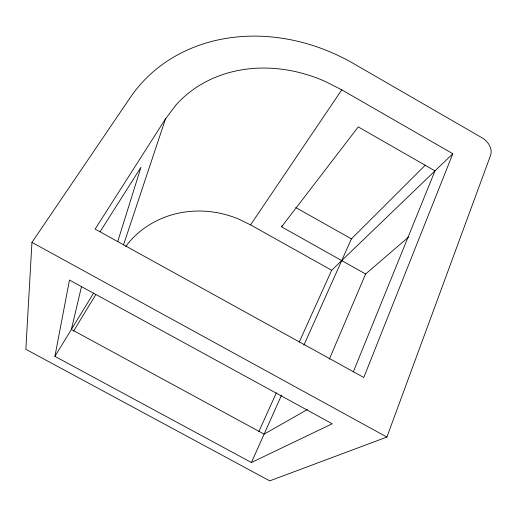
<?xml version="1.0" encoding="UTF-8"?>
<svg xmlns="http://www.w3.org/2000/svg" width="517" height="517" viewBox="0 0 517 517"><rect width="100%" height="100%" fill="white"/><g stroke="black" fill="none" stroke-linecap="round" stroke-linejoin="round"><path stroke-width="0.78" d="M31.951 242.402L25.85 349.298L269.719 480.868L386.897 437.065L490.568 155.391A14.398 10.844 43.1 0 0 482.29 137.955L353.744 63.669A182.805 155.339 35.5 0 0 130.206 97.616L31.951 242.402L386.897 437.065M54.918 356.362L69.472 280.04L332.224 423.772L251.417 462.515L54.918 356.362L93.629 293.023M81.531 286.489L71.372 329.445L264.116 434.125L307.408 409.529M117.689 241.685L140.947 167.295L100.149 231.648M123.485 244.987L165.524 118.858L175.69 105.365A141.781 120.215 35.5 0 1 325.471 81.557L341.75 89.835L452.821 153.723L363.787 377.494L95.102 229.096L165.524 118.858M353.279 371.962L434.997 170.868L358.262 126.904L281.558 226.834L365.616 273.991L408.475 237.187M329.335 359.179L365.616 273.991M251.417 462.515L281.545 395.15M303.906 345.149L351.424 238.886L425.006 165.421M258.81 431.682L276.362 392.797M299.207 342.17L331.656 270.262L452.821 153.723M281.558 226.834L282.269 225.412M73.524 331.184L95.723 294.735M125.76 246.661L127.977 243.533A100.052 92.789 35.5 0 1 238.673 219.085L250.564 224.876L341.75 89.835M250.564 224.876L331.656 270.262M295.73 207.517L351.424 238.886"/></g></svg>
